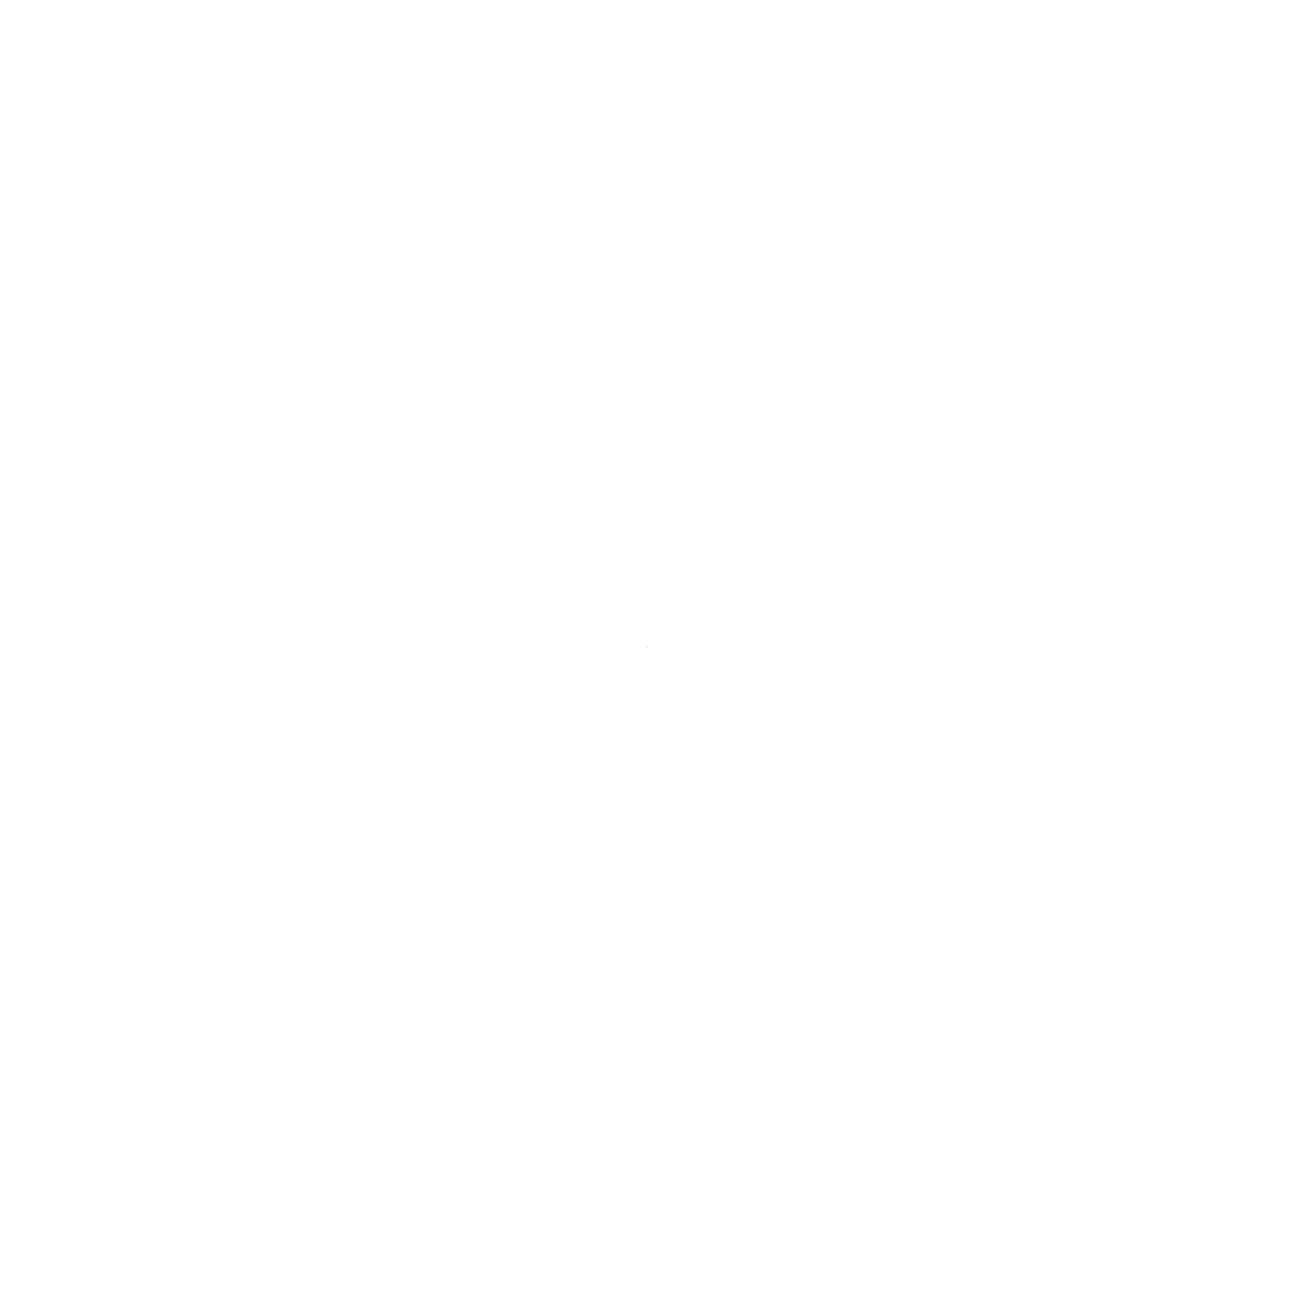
# Model space of a CAD drawing. Header units: millimetres. Extents: x 469.9737759789 to 469.9737759789, y -418.4687725529 to -418.4687725529.
import ezdxf

# ---------------------------------------------------------------- set-up
doc = ezdxf.new("R2010")
doc.units = ezdxf.units.MM

msp = doc.modelspace()

# ---------------------------------------------------------------- linework, layer by layer
msp.add_line((469.9737759789, -418.4687725529, 65.1784220662), (469.9737759789, -418.4687725529, 65.1784220662))
msp.add_line((469.9737759789, -418.4687725529, 65.1784220662), (469.9737759789, -418.4687725529, 65.1784220662))

doc.saveas('drawing.dxf')
